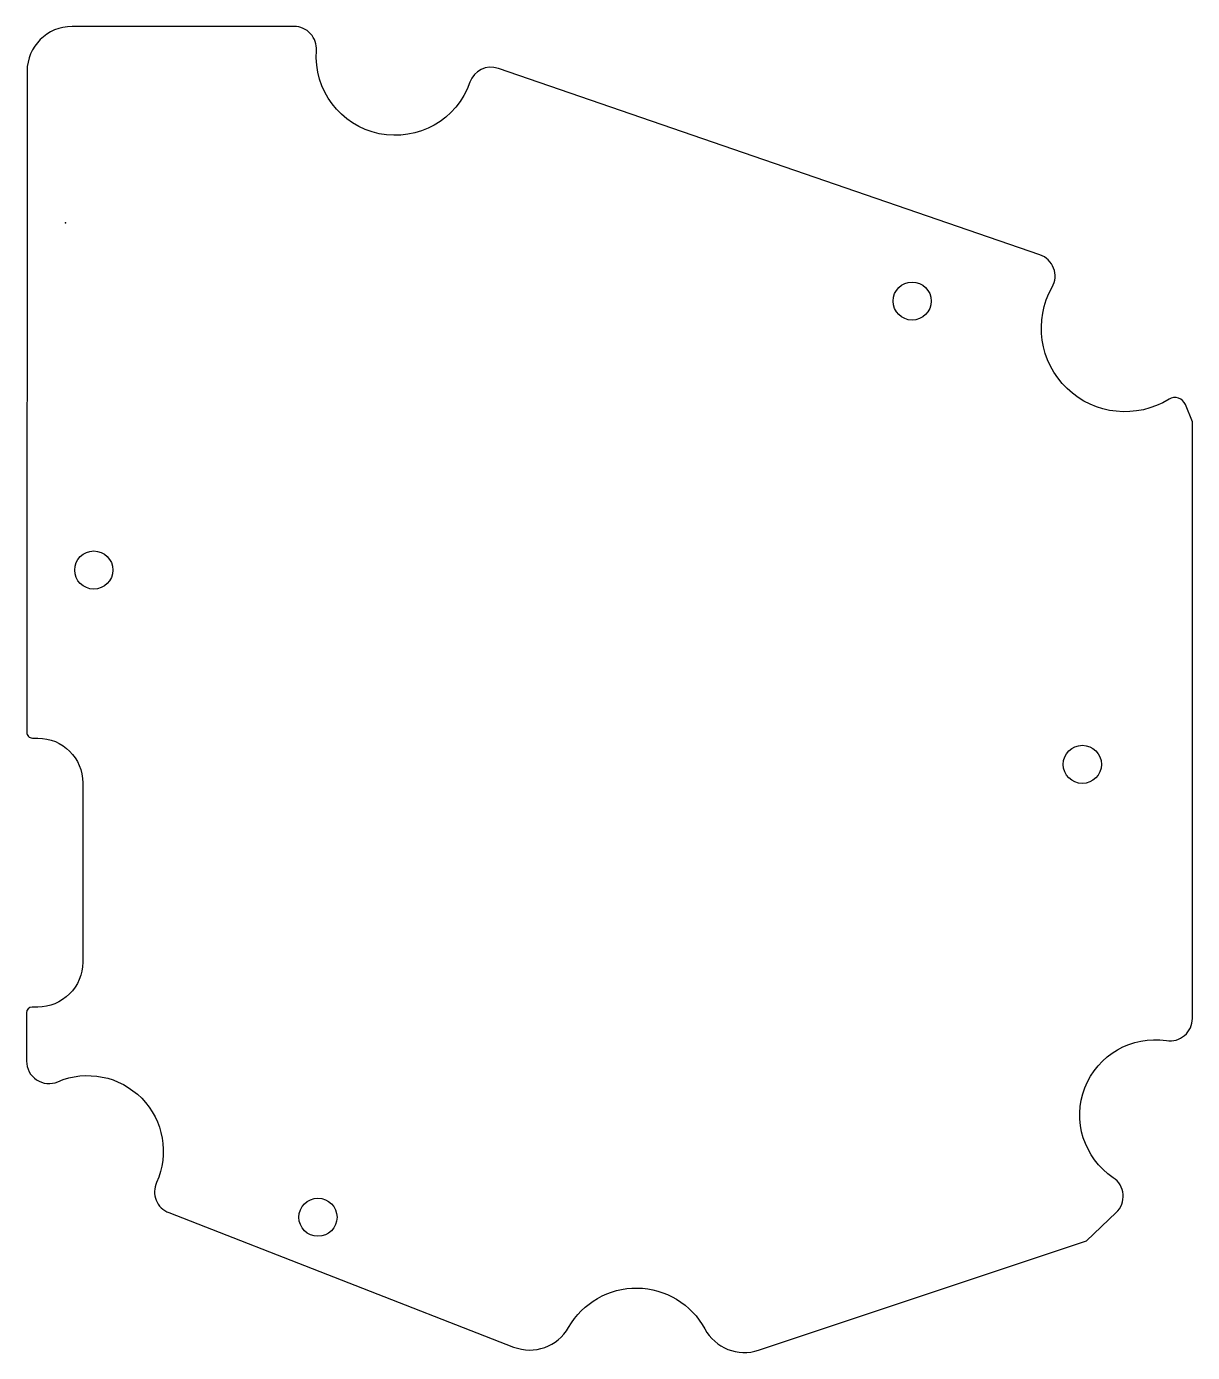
# Model space of a CAD drawing. Header units: millimetres. Extents: x 35 to 139, y -61 to 57.
import ezdxf

# ---------------------------------------------------------------- set-up
doc = ezdxf.new("R2010")
doc.units = ezdxf.units.MM
doc.layers.get('0').update_dxf_attribs({"linetype": 'CONTINUOUS'})

msp = doc.modelspace()

# ---------------------------------------------------------------- linework, layer by layer
msp.add_lwpolyline([(47.76, -48.84), (78.51, -60.83, 0.371939), (83.43, -59.08, -0.589027), (95.58, -59.22, 0.364335), (100.37, -61.11), (129.62, -51.36), (132.27, -48.83, 0.480651), (132.01, -45.72, -0.802557), (136.76, -33.49, 0.459575), (139.07, -31.51), (139.07, 21.71), (138.44, 23.27, 0.465041), (136.99, 23.74, -0.776065), (126.56, 33.75, 0.468753), (125.47, 36.62), (77.16, 53.26, 0.413171), (74.62, 52.02, -0.876598), (60.93, 54.85, 0.435597), (58.94, 57), (39.13, 57, 0.413511), (35.12, 53.01), (35.09, -5.99, 0.414214), (35.59, -6.49), (36.09, -6.5, -0.414213), (40.09, -10.5), (40.08, -26.5, -0.414214), (36.07, -30.5), (35.57, -30.5, 0.414213), (35.07, -31), (35.07, -35.32, 0.538816), (37.86, -37.16, -0.685141), (46.67, -46.15, 0.430299)], format="xyb", close=True)
for centre in [(114.07, 32.5), (41.07, 8.5), (129.25, -8.84), (61.07, -49.25)]:
    msp.add_circle(centre, 1.7)
msp.add_point((38.56, 39.47))

doc.saveas('drawing.dxf')
